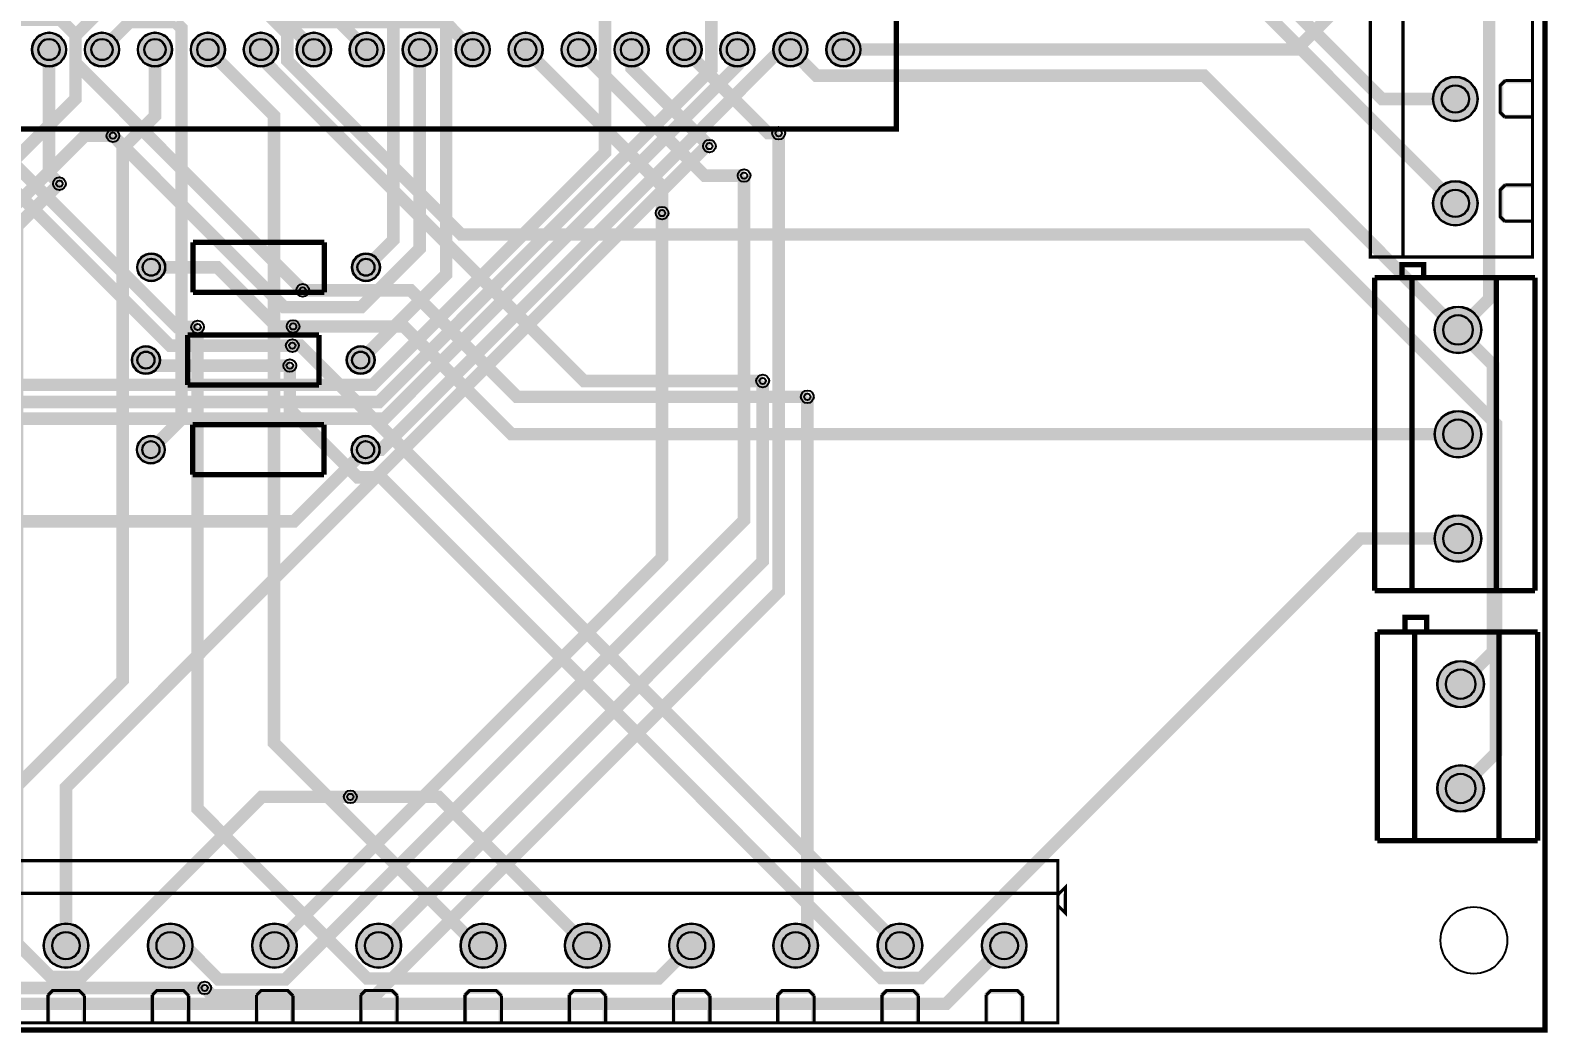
# Model space of a CAD drawing. Header units: millimetres. Extents: x 24 to 141, y 0 to 98.
# Drawn here: x 67.8 to 140.6, y -0.2 to 47.8 of the extents above; entities that cross this region are included whole.
import ezdxf

# ---------------------------------------------------------------- set-up
doc = ezdxf.new("R2010")
doc.units = ezdxf.units.MM
for name, color, linetype, true_color in [('BoardOutLine', 7, 'Continuous', 0xff00ff), ('BottomLayer', 7, 'Continuous', 0x0000ff), ('BottomSolderMaskLayer', 7, 'Continuous', 0xaa00ff), ('Document', 7, 'Continuous', 0xffffff), ('Hole', 7, 'Continuous', 0x222222), ('Multi-Layer', 7, 'Continuous', 0xc0c0c0), ('TopLayer', 7, 'Continuous', 0xff0000), ('TopSilkLayer', 7, 'Continuous', 0xffcc00), ('TopSolderMaskLayer', 7, 'Continuous', 0x800080)]:
    doc.layers.add(name, color=color, linetype=linetype, true_color=true_color)

msp = doc.modelspace()

# ---------------------------------------------------------------- hatches: boundary and pattern name
at = {"layer": 'BottomSolderMaskLayer'}
for points in [[(67.86395732791483, 46.88544577089158, 1), (69.51475742951503, 46.88544577089158, 1)], [(70.40396240792496, 46.88544577089158, 1), (72.05476250952516, 46.88544577089158, 1)], [(72.9439674879351, 46.88544577089158, 1), (74.5947675895353, 46.88544577089158, 1)], [(75.48397256794523, 46.88544577089158, 1), (77.13477266954543, 46.88544577089158, 1)], [(78.02397764795536, 46.88544577089158, 1), (79.67477774955556, 46.88544577089158, 1)], [(80.5639827279655, 46.88544577089158, 1), (82.21478282956569, 46.88544577089158, 1)], [(83.10398780797563, 46.88544577089158, 1), (84.75478790957582, 46.88544577089158, 1)], [(85.64399288798599, 46.88544577089158, 1), (87.29479298958618, 46.88544577089158, 1)], [(88.18399796799612, 46.88544577089158, 1), (89.83479806959632, 46.88544577089158, 1)], [(90.72400304800625, 46.88544577089158, 1), (92.37480314960645, 46.88544577089158, 1)], [(93.26400812801639, 46.88544577089158, 1), (94.91480822961658, 46.88544577089158, 1)], [(95.80401320802652, 46.88544577089158, 1), (97.45481330962672, 46.88544577089158, 1)], [(98.34401828803665, 46.88544577089158, 1), (99.99481838963685, 46.88544577089158, 1)], [(100.88402336804678, 46.88544577089158, 1), (102.53482346964698, 46.88544577089158, 1)], [(103.42402844805692, 46.88544577089158, 1), (105.07482854965711, 46.88544577089158, 1)], [(105.96403352806728, 46.88544577089158, 1), (107.61483362966747, 46.88544577089158, 1)], [(135.06887223774459, 44.51612903225805, 1), (137.2196723393448, 44.51612903225805, 1)], [(135.06887223774459, 39.516129032257936, 1), (137.2196723393448, 39.516129032257936, 1)], [(72.91464312928636, 36.4490728981458, 1), (74.26544323088658, 36.4490728981458, 1)], [(83.21487172974346, 36.4490728981458, 1), (84.56567183134368, 36.4490728981458, 1)], [(135.14587249174505, 33.44805689611371, 1), (137.39667259334524, 33.44805689611371, 1)], [(72.66064262128523, 32.00406400812801, 1), (74.01144272288545, 32.00406400812801, 1)], [(82.96087122174234, 32.00406400812801, 1), (84.31167132334255, 32.00406400812801, 1)], [(135.14587249174505, 28.448056896113712, 1), (137.39667259334524, 28.448056896113712, 1)], [(72.89686309372635, 27.708407416814794, 1), (74.24766319532657, 27.708407416814794, 1)], [(83.19709169418346, 27.708407416814794, 1), (84.54789179578367, 27.708407416814794, 1)], [(135.14587249174505, 23.448056896113712, 1), (137.39667259334524, 23.448056896113712, 1)], [(135.2728727457455, 16.469900939801846, 1), (137.5236728473457, 16.469900939801846, 1)], [(135.2728727457455, 11.469900939801846, 1), (137.5236728473457, 11.469900939801846, 1)], [(68.42675895351807, 3.9370078740156487, 1), (70.57755905511827, 3.9370078740156487, 1)], [(73.42675895351785, 3.9370078740156487, 1), (75.57755905511804, 3.9370078740156487, 1)], [(78.42675895351785, 3.9370078740156487, 1), (80.57755905511804, 3.9370078740156487, 1)], [(83.42675895351807, 3.9370078740156487, 1), (85.57755905511827, 3.9370078740156487, 1)], [(88.42675895351785, 3.9370078740156487, 1), (90.57755905511804, 3.9370078740156487, 1)], [(93.42675895351807, 3.9370078740156487, 1), (95.57755905511827, 3.9370078740156487, 1)], [(98.42675895351785, 3.9370078740156487, 1), (100.57755905511804, 3.9370078740156487, 1)], [(103.42675895351807, 3.9370078740156487, 1), (105.57755905511827, 3.9370078740156487, 1)], [(108.42675895351785, 3.9370078740156487, 1), (110.57755905511804, 3.9370078740156487, 1)], [(113.42675895351785, 3.9370078740156487, 1), (115.57755905511804, 3.9370078740156487, 1)]]:
    msp.add_hatch(color=256, dxfattribs=at).paths.add_polyline_path(points)
at = {"layer": 'Document'}
for points in [[(139.84427228854452, 43.56614173228331), (138.44427228854443, 43.56614173228331), (138.2442722885446, 43.76614173228336), (138.2442722885446, 45.26614173228336), (138.44427228854443, 45.466141732283404), (139.84427228854452, 45.466141732283404), (139.84427228854452, 45.26614173228336), (138.54427228854456, 45.26614173228336), (138.44427228854443, 45.16614173228345), (138.44427228854443, 43.86614173228338), (138.54427228854456, 43.76614173228336), (139.84427228854452, 43.76614173228336)], [(139.84427228854452, 38.56614173228343), (138.44427228854443, 38.56614173228343), (138.2442722885446, 38.76614173228347), (138.2442722885446, 40.26614173228336), (138.44427228854443, 40.466141732283404), (139.84427228854452, 40.466141732283404), (139.84427228854452, 40.26614173228336), (138.54427228854456, 40.26614173228336), (138.44427228854443, 40.16614173228345), (138.44427228854443, 38.866141732283495), (138.54427228854456, 38.76614173228347), (139.84427228854452, 38.76614173228347)], [(68.55217170434344, 0.23700787401571688), (68.55217170434344, 1.6370078740156941), (68.75217170434348, 1.8370078740157396), (70.25217170434348, 1.8370078740157396), (70.45217170434353, 1.6370078740156941), (70.45217170434353, 0.23700787401571688), (70.25217170434348, 0.23700787401571688), (70.25217170434348, 1.5370078740156714), (70.15217170434335, 1.6370078740156941), (68.85217170434339, 1.6370078740156941), (68.75217170434348, 1.5370078740156714), (68.75217170434348, 0.23700787401571688)], [(73.55217170434344, 0.23700787401571688), (73.55217170434344, 1.6370078740156941), (73.75217170434348, 1.8370078740157396), (75.25217170434325, 1.8370078740157396), (75.4521717043433, 1.6370078740156941), (75.4521717043433, 0.23700787401571688), (75.25217170434325, 0.23700787401571688), (75.25217170434325, 1.5370078740156714), (75.15217170434335, 1.6370078740156941), (73.85217170434362, 1.6370078740156941), (73.75217170434348, 1.5370078740156714), (73.75217170434348, 0.23700787401571688)], [(78.55217170434344, 0.23700787401571688), (78.55217170434344, 1.6370078740156941), (78.75217170434348, 1.8370078740157396), (80.25217170434348, 1.8370078740157396), (80.45217170434353, 1.6370078740156941), (80.45217170434353, 0.23700787401571688), (80.25217170434348, 0.23700787401571688), (80.25217170434348, 1.5370078740156714), (80.15217170434357, 1.6370078740156941), (78.85217170434339, 1.6370078740156941), (78.75217170434348, 1.5370078740156714), (78.75217170434348, 0.23700787401571688)], [(83.55217170434344, 0.23700787401571688), (83.55217170434344, 1.6370078740156941), (83.75217170434325, 1.8370078740157396), (85.25217170434348, 1.8370078740157396), (85.4521717043433, 1.6370078740156941), (85.4521717043433, 0.23700787401571688), (85.25217170434348, 0.23700787401571688), (85.25217170434348, 1.5370078740156714), (85.15217170434335, 1.6370078740156941), (83.85217170434339, 1.6370078740156941), (83.75217170434325, 1.5370078740156714), (83.75217170434325, 0.23700787401571688)], [(88.55217170434344, 0.23700787401571688), (88.55217170434344, 1.6370078740156941), (88.75217170434348, 1.8370078740157396), (90.25217170434348, 1.8370078740157396), (90.45217170434353, 1.6370078740156941), (90.45217170434353, 0.23700787401571688), (90.25217170434348, 0.23700787401571688), (90.25217170434348, 1.5370078740156714), (90.15217170434357, 1.6370078740156941), (88.85217170434339, 1.6370078740156941), (88.75217170434348, 1.5370078740156714), (88.75217170434348, 0.23700787401571688)], [(93.55217170434344, 0.23700787401571688), (93.55217170434344, 1.6370078740156941), (93.75217170434325, 1.8370078740157396), (95.25217170434348, 1.8370078740157396), (95.4521717043433, 1.6370078740156941), (95.4521717043433, 0.23700787401571688), (95.25217170434348, 0.23700787401571688), (95.25217170434348, 1.5370078740156714), (95.15217170434335, 1.6370078740156941), (93.85217170434339, 1.6370078740156941), (93.75217170434325, 1.5370078740156714), (93.75217170434325, 0.23700787401571688)], [(98.55217170434344, 0.23700787401571688), (98.55217170434344, 1.6370078740156941), (98.75217170434348, 1.8370078740157396), (100.25217170434348, 1.8370078740157396), (100.45217170434353, 1.6370078740156941), (100.45217170434353, 0.23700787401571688), (100.25217170434348, 0.23700787401571688), (100.25217170434348, 1.5370078740156714), (100.15217170434357, 1.6370078740156941), (98.85217170434339, 1.6370078740156941), (98.75217170434348, 1.5370078740156714), (98.75217170434348, 0.23700787401571688)], [(103.55217170434344, 0.23700787401571688), (103.55217170434344, 1.6370078740156941), (103.75217170434348, 1.8370078740157396), (105.25217170434348, 1.8370078740157396), (105.45217170434353, 1.6370078740156941), (105.45217170434353, 0.23700787401571688), (105.25217170434348, 0.23700787401571688), (105.25217170434348, 1.5370078740156714), (105.15217170434335, 1.6370078740156941), (103.85217170434339, 1.6370078740156941), (103.75217170434348, 1.5370078740156714), (103.75217170434348, 0.23700787401571688)], [(108.55217170434344, 0.23700787401571688), (108.55217170434344, 1.6370078740156941), (108.75217170434348, 1.8370078740157396), (110.25217170434325, 1.8370078740157396), (110.4521717043433, 1.6370078740156941), (110.4521717043433, 0.23700787401571688), (110.25217170434325, 0.23700787401571688), (110.25217170434325, 1.5370078740156714), (110.15217170434335, 1.6370078740156941), (108.85217170434362, 1.6370078740156941), (108.75217170434348, 1.5370078740156714), (108.75217170434348, 0.23700787401571688)], [(113.55217170434344, 0.23700787401571688), (113.55217170434344, 1.6370078740156941), (113.75217170434348, 1.8370078740157396), (115.25217170434348, 1.8370078740157396), (115.45217170434353, 1.6370078740156941), (115.45217170434353, 0.23700787401571688), (115.25217170434348, 0.23700787401571688), (115.25217170434348, 1.5370078740156714), (115.15217170434335, 1.6370078740156941), (113.85217170434339, 1.6370078740156941), (113.75217170434348, 1.5370078740156714), (113.75217170434348, 0.23700787401571688)]]:
    msp.add_hatch(color=256, dxfattribs=at).paths.add_polyline_path(points)
at = {"layer": 'Multi-Layer'}
for points in [[(67.88935737871493, 46.88544577089158, 1), (69.48935737871493, 46.88544577089158, 1)], [(70.42936245872507, 46.88544577089158, 1), (72.02936245872506, 46.88544577089158, 1)], [(72.9693675387352, 46.88544577089158, 1), (74.5693675387352, 46.88544577089158, 1)], [(75.50937261874533, 46.88544577089158, 1), (77.10937261874533, 46.88544577089158, 1)], [(78.04937769875546, 46.88544577089158, 1), (79.64937769875546, 46.88544577089158, 1)], [(80.5893827787656, 46.88544577089158, 1), (82.18938277876559, 46.88544577089158, 1)], [(83.12938785877573, 46.88544577089158, 1), (84.72938785877572, 46.88544577089158, 1)], [(85.66939293878609, 46.88544577089158, 1), (87.26939293878608, 46.88544577089158, 1)], [(88.20939801879622, 46.88544577089158, 1), (89.80939801879622, 46.88544577089158, 1)], [(90.74940309880635, 46.88544577089158, 1), (92.34940309880635, 46.88544577089158, 1)], [(93.28940817881649, 46.88544577089158, 1), (94.88940817881648, 46.88544577089158, 1)], [(95.82941325882662, 46.88544577089158, 1), (97.42941325882661, 46.88544577089158, 1)], [(98.36941833883675, 46.88544577089158, 1), (99.96941833883675, 46.88544577089158, 1)], [(100.90942341884688, 46.88544577089158, 1), (102.50942341884688, 46.88544577089158, 1)], [(103.44942849885702, 46.88544577089158, 1), (105.04942849885701, 46.88544577089158, 1)], [(105.98943357886738, 46.88544577089158, 1), (107.58943357886737, 46.88544577089158, 1)], [(135.0942722885447, 44.51612903225805, 1), (137.1942722885447, 44.51612903225805, 1)], [(135.0942722885447, 39.516129032257936, 1), (137.1942722885447, 39.516129032257936, 1)], [(72.94004318008646, 36.4490728981458, 1), (74.24004318008647, 36.4490728981458, 1)], [(83.24027178054357, 36.4490728981458, 1), (84.54027178054358, 36.4490728981458, 1)], [(135.17127254254515, 33.44805689611371, 1), (137.37127254254514, 33.44805689611371, 1)], [(72.68604267208534, 32.00406400812801, 1), (73.98604267208535, 32.00406400812801, 1)], [(82.98627127254244, 32.00406400812801, 1), (84.28627127254245, 32.00406400812801, 1)], [(135.17127254254515, 28.448056896113712, 1), (137.37127254254514, 28.448056896113712, 1)], [(72.92226314452645, 27.708407416814794, 1), (74.22226314452647, 27.708407416814794, 1)], [(83.22249174498356, 27.708407416814794, 1), (84.52249174498357, 27.708407416814794, 1)], [(135.17127254254515, 23.448056896113712, 1), (137.37127254254514, 23.448056896113712, 1)], [(135.2982727965456, 16.469900939801846, 1), (137.4982727965456, 16.469900939801846, 1)], [(135.2982727965456, 11.469900939801846, 1), (137.4982727965456, 11.469900939801846, 1)], [(68.45215900431818, 3.9370078740156487, 1), (70.55215900431817, 3.9370078740156487, 1)], [(73.45215900431795, 3.9370078740156487, 1), (75.55215900431794, 3.9370078740156487, 1)], [(78.45215900431795, 3.9370078740156487, 1), (80.55215900431794, 3.9370078740156487, 1)], [(83.45215900431818, 3.9370078740156487, 1), (85.55215900431817, 3.9370078740156487, 1)], [(88.45215900431795, 3.9370078740156487, 1), (90.55215900431794, 3.9370078740156487, 1)], [(93.45215900431818, 3.9370078740156487, 1), (95.55215900431817, 3.9370078740156487, 1)], [(98.45215900431795, 3.9370078740156487, 1), (100.55215900431794, 3.9370078740156487, 1)], [(103.45215900431818, 3.9370078740156487, 1), (105.55215900431817, 3.9370078740156487, 1)], [(108.45215900431795, 3.9370078740156487, 1), (110.55215900431794, 3.9370078740156487, 1)], [(113.45215900431795, 3.9370078740156487, 1), (115.55215900431794, 3.9370078740156487, 1)]]:
    msp.add_hatch(color=256, dxfattribs=at).paths.add_polyline_path(points)
at = {"layer": 'TopSolderMaskLayer'}
for points in [[(67.86395732791483, 46.88544577089158, 1), (69.51475742951503, 46.88544577089158, 1)], [(70.40396240792496, 46.88544577089158, 1), (72.05476250952516, 46.88544577089158, 1)], [(72.9439674879351, 46.88544577089158, 1), (74.5947675895353, 46.88544577089158, 1)], [(75.48397256794523, 46.88544577089158, 1), (77.13477266954543, 46.88544577089158, 1)], [(78.02397764795536, 46.88544577089158, 1), (79.67477774955556, 46.88544577089158, 1)], [(80.5639827279655, 46.88544577089158, 1), (82.21478282956569, 46.88544577089158, 1)], [(83.10398780797563, 46.88544577089158, 1), (84.75478790957582, 46.88544577089158, 1)], [(85.64399288798599, 46.88544577089158, 1), (87.29479298958618, 46.88544577089158, 1)], [(88.18399796799612, 46.88544577089158, 1), (89.83479806959632, 46.88544577089158, 1)], [(90.72400304800625, 46.88544577089158, 1), (92.37480314960645, 46.88544577089158, 1)], [(93.26400812801639, 46.88544577089158, 1), (94.91480822961658, 46.88544577089158, 1)], [(95.80401320802652, 46.88544577089158, 1), (97.45481330962672, 46.88544577089158, 1)], [(98.34401828803665, 46.88544577089158, 1), (99.99481838963685, 46.88544577089158, 1)], [(100.88402336804678, 46.88544577089158, 1), (102.53482346964698, 46.88544577089158, 1)], [(103.42402844805692, 46.88544577089158, 1), (105.07482854965711, 46.88544577089158, 1)], [(105.96403352806728, 46.88544577089158, 1), (107.61483362966747, 46.88544577089158, 1)], [(135.06887223774459, 44.51612903225805, 1), (137.2196723393448, 44.51612903225805, 1)], [(135.06887223774459, 39.516129032257936, 1), (137.2196723393448, 39.516129032257936, 1)], [(72.91464312928636, 36.4490728981458, 1), (74.26544323088658, 36.4490728981458, 1)], [(83.21487172974346, 36.4490728981458, 1), (84.56567183134368, 36.4490728981458, 1)], [(135.14587249174505, 33.44805689611371, 1), (137.39667259334524, 33.44805689611371, 1)], [(72.66064262128523, 32.00406400812801, 1), (74.01144272288545, 32.00406400812801, 1)], [(82.96087122174234, 32.00406400812801, 1), (84.31167132334255, 32.00406400812801, 1)], [(135.14587249174505, 28.448056896113712, 1), (137.39667259334524, 28.448056896113712, 1)], [(72.89686309372635, 27.708407416814794, 1), (74.24766319532657, 27.708407416814794, 1)], [(83.19709169418346, 27.708407416814794, 1), (84.54789179578367, 27.708407416814794, 1)], [(135.14587249174505, 23.448056896113712, 1), (137.39667259334524, 23.448056896113712, 1)], [(135.2728727457455, 16.469900939801846, 1), (137.5236728473457, 16.469900939801846, 1)], [(135.2728727457455, 11.469900939801846, 1), (137.5236728473457, 11.469900939801846, 1)], [(68.42675895351807, 3.9370078740156487, 1), (70.57755905511827, 3.9370078740156487, 1)], [(73.42675895351785, 3.9370078740156487, 1), (75.57755905511804, 3.9370078740156487, 1)], [(78.42675895351785, 3.9370078740156487, 1), (80.57755905511804, 3.9370078740156487, 1)], [(83.42675895351807, 3.9370078740156487, 1), (85.57755905511827, 3.9370078740156487, 1)], [(88.42675895351785, 3.9370078740156487, 1), (90.57755905511804, 3.9370078740156487, 1)], [(93.42675895351807, 3.9370078740156487, 1), (95.57755905511827, 3.9370078740156487, 1)], [(98.42675895351785, 3.9370078740156487, 1), (100.57755905511804, 3.9370078740156487, 1)], [(103.42675895351807, 3.9370078740156487, 1), (105.57755905511827, 3.9370078740156487, 1)], [(108.42675895351785, 3.9370078740156487, 1), (110.57755905511804, 3.9370078740156487, 1)], [(113.42675895351785, 3.9370078740156487, 1), (115.57755905511804, 3.9370078740156487, 1)]]:
    msp.add_hatch(color=256, dxfattribs=at).paths.add_polyline_path(points)

# ---------------------------------------------------------------- linework, layer by layer
at = {"layer": 'BoardOutLine', "const_width": 0.25400050800101603}
msp.add_lwpolyline([(23.873533147066382, 92.92809245618491), (23.873533147066382, 97.93952247904497), (140.4445008890018, 97.93952247904497), (140.4445008890018, -0.10467360934728731), (23.873533147066382, -0.10467360934728731), (23.873533147066382, 92.92809245618491)], close=True, dxfattribs=at)
at = {"layer": 'BottomLayer', "const_width": 0.6000000000000001}
for points in [[(136.27132334264684, 33.44803149606298), (137.76408432816856, 34.940792481584936), (137.76408432816856, 87.8963423926848), (136.1443230886464, 89.5161036322072)], [(101.20579121158244, 75.79804419608843), (101.20579121158244, 74.45463550927093), (136.1443230886464, 39.516103632207205)], [(55.86238252476505, 69.99057658115316), (55.86238252476505, 56.58163576327149), (62.91902463804922, 49.52499364998721), (73.19690119380243, 49.52499364998721), (73.578155956312, 49.90624841249678), (74.94747269494542, 49.90624841249678), (75.29011938023882, 49.56360172720338), (81.25125730251466, 49.56360172720338), (83.92943865887719, 46.885420370840734)], [(109.17759715519423, 67.96339852679705), (132.62489204978397, 44.516103632207205), (136.1443230886464, 44.516103632207205)], [(101.70947421894834, 62.12545085090164), (101.70947421894834, 56.24813309626609), (95.3594615189229, 49.898120396240756), (95.3594615189229, 41.95247650495298), (84.2253492506984, 30.818364236728485), (56.22204724409448, 30.818364236728485), (54.59237998475987, 32.44803149606287), (54.59237998475987, 32.67028194056377)], [(83.63632207264413, 32.00403860807717), (87.7394462788925, 36.107162814325534), (87.7394462788925, 60.85544831089658), (89.00944881889768, 62.12545085090164)], [(83.89032258064526, 36.449047498094956), (85.19969519939036, 37.75842011684017), (85.19969519939036, 58.33449326898642)], [(53.70337820675627, 24.270485140970322), (55.05085090170178, 22.923012446024813), (59.3927355854712, 22.923012446024813), (60.053390906781715, 23.58366776733544), (60.053390906781715, 24.94231648463301), (65.105461010922, 29.99438658877318), (84.51313182626359, 29.99438658877318), (100.45242570485152, 45.93368046736089), (100.45242570485152, 51.55394970789939), (104.97922275844553, 56.080746761493515)], [(81.38943357886706, 46.885420370840734), (79.5872999746, 48.6875539751079), (75.09301498603008, 48.6875539751079), (74.63302006604022, 49.14754889509777)], [(63.6093980187959, 46.885420370840734), (65.0320548641098, 48.3080772161544), (69.23627127254258, 48.3080772161544), (69.95941071882135, 47.58493776987552), (69.95941071882135, 46.24203708407413), (80.85628651257298, 35.345161290322494)], [(101.70947421894834, 46.885420370840734), (101.70947421894834, 46.12367284734569), (84.78364236728476, 29.197840995681986), (66.94671069342144, 29.197840995681986), (62.577393954787794, 24.828524257048457), (62.577393954787794, 17.720320040640104), (54.04018288036582, 9.183108966217787)], [(61.06939293878577, 46.885420370840734), (61.06939293878577, 46.115798831597544), (74.49179578359144, 32.693395986791984), (80.35920751841513, 32.693395986791984)], [(66.14940309880626, 46.885420370840734), (66.14940309880626, 42.272771145542265), (74.83520447040883, 33.586969773939586), (75.8138684277369, 33.586969773939586)], [(68.6894081788164, 46.885420370840734), (68.6894081788164, 40.956286512573), (69.18877317754641, 40.456921513842985)], [(86.46944373888755, 46.885420370840734), (86.46944373888755, 37.350241300482594), (83.65511811023612, 34.535915671831276), (79.97185674371349, 34.535915671831276), (71.75189230378442, 42.755880111760234)], [(104.24947929895848, 46.885420370840734), (103.79380238760473, 46.885420370840734), (84.61676403352817, 27.70838201676395), (83.87254254508503, 27.70838201676395)], [(103.6853441706885, 42.875006350012654), (103.6853441706885, 20.89761239522477), (84.34472948945904, 1.5569977139953153), (76.5085598171197, 1.5569977139953153), (76.15524511049011, 1.9103124206247912)], [(100.36250952501905, 42.25702311404609), (100.23119126238248, 42.25702311404609), (69.50220980441964, 11.52804165608336), (69.50220980441964, 3.936982473964804)], [(74.50220980441964, 3.936982473964804), (75.20172720345431, 3.936982473964804), (76.82606045212106, 2.312649225298401), (80.00741681483373, 2.312649225298401), (102.0269748539497, 24.33220726441448), (102.0269748539497, 40.84224028448057)], [(98.09174498349012, 39.04493268986539), (98.09174498349012, 22.526517653035285), (79.50220980441964, 3.936982473964804)], [(80.39679959359933, 33.61465582931169), (79.59542799085602, 33.61465582931169), (76.76103632207264, 36.449047498094956), (73.59009398018793, 36.449047498094956)], [(136.3983235966473, 16.469875539751), (137.95255270510552, 18.02410464820923), (137.95255270510552, 31.766802133604187), (136.27132334264684, 33.44803149606298)], [(80.2395732791465, 31.73759207518401), (73.60254000507985, 31.73759207518401), (73.3360934721868, 32.00403860807717)], [(102.91953263906521, 30.999974599949155), (102.91953263906521, 22.354305308610492), (84.50220980441964, 3.936982473964804)], [(104.50220980441964, 3.936982473964804), (105.06202692405395, 4.496799593599121), (105.06202692405395, 30.241021082042153)], [(63.86339852679703, 24.270485140970322), (80.43464566929129, 24.270485140970322), (83.87254254508503, 27.70838201676395)], [(83.14102108204224, 11.068300736601373), (78.88829057658108, 11.068300736601373), (70.25303530607061, 2.4330454660909027), (68.76306832613659, 2.4330454660909027), (67.14914909829827, 4.04696469392934), (67.14914909829827, 23.424663449326886)]]:
    msp.add_lwpolyline(points, dxfattribs=at)
at = {"layer": 'BottomSolderMaskLayer'}
for centre, radius in [((68.68935737871493, 46.88544577089158), 0.8254000508001016), ((68.68938277876555, 46.88544577089158), 0.5158750317500634), ((71.22936245872506, 46.88544577089158), 0.8254000508001016), ((71.22938785877568, 46.88544577089158), 0.5158750317500634), ((73.7693675387352, 46.88544577089158), 0.8254000508001016), ((73.76939293878581, 46.88544577089158), 0.5158750317500634), ((76.30937261874533, 46.88544577089158), 0.8254000508001016), ((76.30939801879595, 46.88544577089158), 0.5158750317500634), ((78.84937769875546, 46.88544577089158), 0.8254000508001016), ((78.84940309880608, 46.88544577089158), 0.5158750317500634), ((81.3893827787656, 46.88544577089158), 0.8254000508001016), ((81.3893827787656, 46.88544577089158), 0.5158750317500634), ((83.92938785877573, 46.88544577089158), 0.8254000508001016), ((83.92938785877573, 46.88544577089158), 0.5158750317500634), ((86.46939293878609, 46.88544577089158), 0.8254000508001016), ((86.46939293878609, 46.88544577089158), 0.5158750317500634), ((89.00939801879622, 46.88544577089158), 0.8254000508001016), ((89.00939801879622, 46.88544577089158), 0.5158750317500634), ((91.54940309880635, 46.88544577089158), 0.8254000508001016), ((91.54940309880635, 46.88544577089158), 0.5158750317500634), ((94.08940817881648, 46.88544577089158), 0.8254000508001016), ((94.08938277876564, 46.88544577089158), 0.5158750317500634), ((96.62941325882662, 46.88544577089158), 0.8254000508001016), ((96.62938785877577, 46.88544577089158), 0.5158750317500634), ((99.16941833883675, 46.88544577089158), 0.8254000508001016), ((99.1693929387859, 46.88544577089158), 0.5158750317500634), ((101.70942341884688, 46.88544577089158), 0.8254000508001016), ((101.70939801879604, 46.88544577089158), 0.5158750317500634), ((104.24942849885701, 46.88544577089158), 0.8254000508001016), ((104.24940309880617, 46.88544577089158), 0.5158750317500634), ((106.78943357886737, 46.88544577089158), 0.8254000508001016), ((106.78938277876546, 46.88544577089158), 0.5158750317500634), ((136.1442722885447, 44.51612903225805), 1.0754000508001016), ((136.1442722885447, 44.51612903225805), 0.665736848217168), ((136.1442722885447, 39.516129032257936), 1.0754000508001016), ((136.1442722885447, 39.516129032257936), 0.665736848217168), ((73.59004318008647, 36.4490728981458), 0.6754000508001017), ((83.89027178054357, 36.4490728981458), 0.6754000508001017), ((73.59014478028962, 36.4490728981458), 0.41563080049237017), ((83.89017018034042, 36.4490728981458), 0.41563080049237017), ((136.27127254254515, 33.44805689611371), 1.1254000508001016), ((136.27127254254515, 33.44805689611371), 0.7161636686909738), ((73.33604267208534, 32.00406400812801), 0.6754000508001017), ((73.3361442722885, 32.00406400812801), 0.41563080049237017), ((83.63627127254244, 32.00406400812801), 0.6754000508001017), ((83.63616967233929, 32.00406400812801), 0.41563080049237017), ((136.27127254254515, 28.448056896113712), 1.1254000508001016), ((136.27127254254515, 28.448056896113712), 0.7161636686909738), ((73.57226314452646, 27.708407416814794), 0.6754000508001017), ((73.57236474472961, 27.70838201676395), 0.41563080049237017), ((83.87249174498356, 27.708407416814794), 0.6754000508001017), ((83.87239014478041, 27.70838201676395), 0.41563080049237017), ((136.27127254254515, 23.448056896113712), 1.1254000508001016), ((136.27127254254515, 23.448056896113712), 0.7161636686909738), ((136.3982727965456, 16.469900939801846), 1.1254000508001016), ((136.3982727965456, 16.470027940055843), 0.7161636686909738), ((136.3982727965456, 11.469900939801846), 1.1254000508001016), ((136.3982727965456, 11.47002794005573), 0.7161636686909738), ((69.50215900431817, 3.9370078740156487), 1.0754000508001016), ((69.50215900431817, 3.9370078740156487), 0.665736848217168), ((74.50215900431795, 3.9370078740156487), 1.0754000508001016), ((74.50215900431795, 3.9370078740156487), 0.665736848217168), ((79.50215900431795, 3.9370078740156487), 1.0754000508001016), ((79.50215900431795, 3.9370078740156487), 0.665736848217168), ((84.50215900431817, 3.9370078740156487), 1.0754000508001016), ((84.50215900431817, 3.9370078740156487), 0.665736848217168), ((89.50215900431795, 3.9370078740156487), 1.0754000508001016), ((89.50215900431795, 3.9370078740156487), 0.665736848217168), ((94.50215900431817, 3.9370078740156487), 1.0754000508001016), ((94.50215900431817, 3.9370078740156487), 0.665736848217168), ((99.50215900431795, 3.9370078740156487), 1.0754000508001016), ((99.50215900431795, 3.9370078740156487), 0.665736848217168), ((104.50215900431817, 3.9370078740156487), 1.0754000508001016), ((104.50215900431817, 3.9370078740156487), 0.665736848217168), ((109.50215900431795, 3.9370078740156487), 1.0754000508001016), ((109.50215900431795, 3.9370078740156487), 0.665736848217168), ((114.50215900431795, 3.9370078740156487), 1.0754000508001016), ((114.50215900431795, 3.9370078740156487), 0.665736848217168)]:
    msp.add_circle(centre, radius, dxfattribs=at)
at = {"layer": 'Hole'}
for centre in [(103.6852933705868, 42.8750317500635), (71.75184150368295, 42.755905511810965), (100.36245872491759, 42.25704851409694), (102.02692405384823, 40.8422656845313), (69.18872237744472, 40.45694691389383), (98.09169418338843, 39.04495808991612), (80.85623571247152, 35.34518669037334), (75.81381762763544, 33.58699517399032), (80.39674879349764, 33.61468122936242), (80.35915671831344, 32.693421386842715), (80.23952247904504, 31.73761747523497), (102.91948183896375, 31), (105.06197612395226, 30.241046482092997), (83.14097028194055, 11.068326136652217), (76.15519431038865, 1.910337820675636)]:
    msp.add_circle(centre, 0.15250190500381003, dxfattribs=at)
at = {"layer": 'Multi-Layer'}
for centre, radius in [((68.68935737871493, 46.88544577089158), 0.8), ((68.68938277876555, 46.88544577089158), 0.5), ((71.22936245872506, 46.88544577089158), 0.8), ((71.22938785877568, 46.88544577089158), 0.5), ((73.7693675387352, 46.88544577089158), 0.8), ((73.76939293878581, 46.88544577089158), 0.5), ((76.30937261874533, 46.88544577089158), 0.8), ((76.30939801879595, 46.88544577089158), 0.5), ((78.84937769875546, 46.88544577089158), 0.8), ((78.84940309880608, 46.88544577089158), 0.5), ((81.3893827787656, 46.88544577089158), 0.8), ((81.3893827787656, 46.88544577089158), 0.5), ((83.92938785877573, 46.88544577089158), 0.8), ((83.92938785877573, 46.88544577089158), 0.5), ((86.46939293878609, 46.88544577089158), 0.8), ((86.46939293878609, 46.88544577089158), 0.5), ((89.00939801879622, 46.88544577089158), 0.8), ((89.00939801879622, 46.88544577089158), 0.5), ((91.54940309880635, 46.88544577089158), 0.8), ((91.54940309880635, 46.88544577089158), 0.5), ((94.08940817881648, 46.88544577089158), 0.8), ((94.08938277876564, 46.88544577089158), 0.5), ((96.62941325882662, 46.88544577089158), 0.8), ((96.62938785877577, 46.88544577089158), 0.5), ((99.16941833883675, 46.88544577089158), 0.8), ((99.1693929387859, 46.88544577089158), 0.5), ((101.70942341884688, 46.88544577089158), 0.8), ((101.70939801879604, 46.88544577089158), 0.5), ((104.24942849885701, 46.88544577089158), 0.8), ((104.24940309880617, 46.88544577089158), 0.5), ((106.78943357886737, 46.88544577089158), 0.8), ((106.78938277876546, 46.88544577089158), 0.5), ((136.1442722885447, 44.51612903225805), 1.05), ((136.1442722885447, 44.51612903225805), 0.6500127000254001), ((71.75184150368295, 42.755905511810965), 0.30500381000762006), ((103.6852933705868, 42.8750317500635), 0.30500381000762006), ((100.36245872491759, 42.25704851409694), 0.30500381000762006), ((69.18872237744472, 40.45694691389383), 0.30500381000762006), ((102.02692405384823, 40.8422656845313), 0.30500381000762006), ((136.1442722885447, 39.516129032257936), 1.05), ((136.1442722885447, 39.516129032257936), 0.6500127000254001), ((98.09169418338843, 39.04495808991612), 0.30500381000762006), ((73.59004318008647, 36.4490728981458), 0.6500000000000001), ((73.59014478028962, 36.4490728981458), 0.4), ((83.89027178054357, 36.4490728981458), 0.6500000000000001), ((83.89017018034042, 36.4490728981458), 0.4), ((80.85623571247152, 35.34518669037334), 0.30500381000762006), ((136.27127254254515, 33.44805689611371), 1.1), ((75.81381762763544, 33.58699517399032), 0.30500381000762006), ((80.39674879349764, 33.61468122936242), 0.30500381000762006), ((136.27127254254515, 33.44805689611371), 0.7000000000000001), ((80.35915671831344, 32.693421386842715), 0.30500381000762006), ((73.33604267208534, 32.00406400812801), 0.6500000000000001), ((73.3361442722885, 32.00406400812801), 0.4), ((80.23952247904504, 31.73761747523497), 0.30500381000762006), ((83.63627127254244, 32.00406400812801), 0.6500000000000001), ((83.63616967233929, 32.00406400812801), 0.4), ((102.91948183896375, 31), 0.30500381000762006), ((105.06197612395226, 30.241046482092997), 0.30500381000762006), ((136.27127254254515, 28.448056896113712), 1.1), ((136.27127254254515, 28.448056896113712), 0.7000000000000001), ((73.57226314452646, 27.708407416814794), 0.6500000000000001), ((73.57236474472961, 27.70838201676395), 0.4), ((83.87249174498356, 27.708407416814794), 0.6500000000000001), ((83.87239014478041, 27.70838201676395), 0.4), ((136.27127254254515, 23.448056896113712), 1.1), ((136.27127254254515, 23.448056896113712), 0.7000000000000001), ((136.3982727965456, 16.469900939801846), 1.1), ((136.3982727965456, 16.470027940055843), 0.7000000000000001), ((136.3982727965456, 11.469900939801846), 1.1), ((136.3982727965456, 11.47002794005573), 0.7000000000000001), ((83.14097028194055, 11.068326136652217), 0.30500381000762006), ((137.03327406654807, 4.191008382016776), 1.6), ((69.50215900431817, 3.9370078740156487), 1.05), ((69.50215900431817, 3.9370078740156487), 0.6500127000254001), ((74.50215900431795, 3.9370078740156487), 1.05), ((74.50215900431795, 3.9370078740156487), 0.6500127000254001), ((79.50215900431795, 3.9370078740156487), 1.05), ((79.50215900431795, 3.9370078740156487), 0.6500127000254001), ((84.50215900431817, 3.9370078740156487), 1.05), ((84.50215900431817, 3.9370078740156487), 0.6500127000254001), ((89.50215900431795, 3.9370078740156487), 1.05), ((89.50215900431795, 3.9370078740156487), 0.6500127000254001), ((94.50215900431817, 3.9370078740156487), 1.05), ((94.50215900431817, 3.9370078740156487), 0.6500127000254001), ((99.50215900431795, 3.9370078740156487), 1.05), ((99.50215900431795, 3.9370078740156487), 0.6500127000254001), ((104.50215900431817, 3.9370078740156487), 1.05), ((104.50215900431817, 3.9370078740156487), 0.6500127000254001), ((109.50215900431795, 3.9370078740156487), 1.05), ((109.50215900431795, 3.9370078740156487), 0.6500127000254001), ((114.50215900431795, 3.9370078740156487), 1.05), ((114.50215900431795, 3.9370078740156487), 0.6500127000254001), ((76.15519431038865, 1.910337820675636), 0.30500381000762006)]:
    msp.add_circle(centre, radius, dxfattribs=at)
at = {"layer": 'TopLayer', "const_width": 0.6000000000000001}
for points in [[(106.78948437896884, 46.885420370840734), (128.5136398272798, 46.885420370840734), (136.1443230886464, 54.516103632207205)], [(89.00944881889768, 46.885420370840734), (87.69829819659662, 48.196570993141904), (80.63479806959617, 48.196570993141904), (75.7765303530607, 53.05483870967748), (63.8837185674372, 53.05483870967748), (60.555295910591894, 49.726416052832064)], [(73.15295910591817, 52.1599949199898), (75.60482600965224, 52.1599949199898), (80.1194310388621, 47.645389890779825), (80.1194310388621, 46.35481330962659), (88.45191770383553, 38.022326644653276), (129.00792481584972, 38.022326644653276), (138.09403098806206, 28.936220472440823), (138.09403098806206, 13.165582931165773), (136.3983235966473, 11.469875539751001)], [(61.323393446786895, 32.67028194056377), (61.323393446786895, 35.89278638557278), (69.95941071882135, 44.52880365760734), (69.95941071882135, 47.55979171958347), (72.68331216662432, 50.28369316738622), (72.882448564897, 50.28369316738622)], [(71.22941325882653, 46.885420370840734), (72.542087884176, 48.19809499618998), (74.75671831343675, 48.19809499618998)], [(74.75671831343675, 48.19809499618998), (75.03916687833362, 47.915646431292885), (75.03916687833362, 29.17523495046987), (73.57231394462792, 27.70838201676395)], [(58.529387858775635, 46.885420370840734), (54.97338074676145, 43.329413258826435), (54.97338074676145, 6.336017272034496), (60.15778511557028, 1.1516129032257822), (111.71684023368061, 1.1516129032257822), (114.50220980441964, 3.936982473964804)], [(59.502209804419635, 3.936982473964804), (72.21798323596636, 16.652755905511754), (72.21798323596636, 42.14881889763774), (73.76941833883666, 43.700254000507925), (73.76941833883666, 46.885420370840734)], [(76.30942341884679, 46.885420370840734), (79.48087376174749, 43.713970027940036), (79.48087376174749, 13.655549911099797), (89.1994411988826, 3.936982473964804), (89.50220980441964, 3.936982473964804)], [(78.84942849885692, 46.885420370840734), (78.84942849885692, 46.494513589027065), (94.34396748793506, 30.999974599949155), (102.91953263906521, 30.999974599949155)], [(91.54945389890781, 46.885420370840734), (98.09174498349012, 40.343129286258545), (98.09174498349012, 39.04493268986539)], [(102.0269748539497, 40.84224028448057), (100.13263906527823, 40.84224028448057), (94.08945897891795, 46.885420370840734)], [(96.62946405892808, 46.885420370840734), (96.62946405892808, 45.99006858013706), (100.36250952501905, 42.25702311404609)], [(99.16946913893821, 46.885420370840734), (103.17988315976618, 42.875006350012654), (103.6853441706885, 42.875006350012654)], [(104.24947929895848, 46.885420370840734), (105.50322580645184, 45.6316738633476), (124.08768097536199, 45.6316738633476), (136.27132334264684, 33.44803149606298)], [(71.75189230378442, 42.755880111760234), (70.41381762763513, 42.755880111760234), (62.59339598679185, 34.93545847091684), (62.59339598679185, 30.620497840995654), (56.24338328676663, 24.270485140970322)], [(67.14914909829827, 23.424663449326886), (67.14914909829827, 38.41729743459484), (69.18877317754641, 40.456921513842985)], [(105.06202692405395, 30.241021082042153), (91.13441706883418, 30.241021082042153), (86.03027686055384, 35.345161290322494), (80.85628651257298, 35.345161290322494)], [(99.50220980441964, 3.936982473964804), (97.92766065532123, 2.362433324866629), (83.95001270002535, 2.362433324866629), (75.8138684277369, 10.498577597155077), (75.8138684277369, 33.586969773939586)], [(136.27132334264684, 28.448031496062868), (90.8697485394971, 28.448031496062868), (85.7031242062485, 33.61465582931169), (80.39679959359933, 33.61465582931169)], [(80.35920751841513, 32.693395986791984), (80.74579629159257, 32.693395986791984), (109.50220980441964, 3.936982473964804)], [(136.27132334264684, 23.448031496062868), (131.57078994157996, 23.448031496062868), (110.51338582677158, 2.390627381254717), (108.60863601727215, 2.390627381254717), (84.61320802641603, 26.386055372110718), (83.49357378714762, 26.386055372110718), (80.2395732791465, 29.64005588011173), (80.2395732791465, 31.73759207518401)], [(83.14102108204224, 11.068300736601373), (87.37089154178307, 11.068300736601373), (94.50220980441964, 3.936982473964804)], [(76.15524511049011, 1.9103124206247912), (66.52887985775988, 1.9103124206247912), (64.50220980441964, 3.936982473964804)]]:
    msp.add_lwpolyline(points, dxfattribs=at)
at = {"layer": 'TopSilkLayer', "const_width": 0.15240030480060962}
for points in [[(132.06756413512835, 36.94056388112767), (132.06756413512835, 92.07391414782819), (139.84505969011934, 92.07391414782819), (139.84505969011934, 36.94056388112767), (132.06756413512835, 36.94056388112767)], [(41.92608585217181, 8.013208026415896), (117.07823215646431, 8.013208026415896), (117.07823215646431, 0.23698247396487204), (41.92608585217181, 0.23698247396487204), (41.92608585217181, 8.013208026415896)]]:
    msp.add_lwpolyline(points, close=True, dxfattribs=at)
at = {"layer": 'TopSilkLayer'}
for points, const_width in [([(133.63426466852934, 92.01617983235963), (133.63426466852934, 36.94373888747782)], 0.15199390398780802), ([(55.9893827787655, 65.935433070866), (109.32938785877582, 65.935433070866), (109.32938785877582, 43.075438150876266), (55.9893827787655, 43.075438150876266)], 0.25400050800101603), ([(138.51536703073407, 43.656134112268205), (138.29207518415046, 43.87940055880108), (138.29207518415046, 45.14940309880615), (138.54607569215136, 45.40340360680716)], 0.15199390398780802), ([(138.54607569215136, 45.40340360680716), (139.84427228854452, 45.40340360680716)], 0.15199390398780802), ([(139.84427228854452, 43.656134112268205), (138.51536703073407, 43.656134112268205)], 0.15199390398780802), ([(138.51534163068322, 38.65613411226809), (138.29207518415046, 38.87940055880108), (138.29207518415046, 40.14940309880615), (138.54607569215136, 40.40340360680716)], 0.15199390398780802), ([(138.54607569215136, 40.40340360680716), (139.84427228854452, 40.40340360680716)], 0.15199390398780802), ([(139.84427228854452, 38.65613411226809), (138.51534163068322, 38.65613411226809)], 0.15199390398780802), ([(75.59014478028962, 37.64907289814573), (81.89017018034042, 37.64907289814573)], 0.25400050800101603), ([(75.59014478028962, 35.249072898145755), (75.59014478028962, 37.64907289814573)], 0.25400050800101603), ([(81.89017018034042, 37.64907289814573), (81.89017018034042, 35.249072898145755)], 0.25400050800101603), ([(133.57965455930935, 35.94808229616456), (133.57965455930935, 36.57607315214625), (134.62026924053862, 36.57607315214625), (134.62026924053862, 35.94808229616456)], 0.25400050800101603), ([(132.27127254254515, 20.94803149606298), (132.27127254254515, 35.94808229616456)], 0.25400050800101603), ([(132.27127254254515, 35.94808229616456), (139.97127254254497, 35.94808229616456)], 0.25400050800101603), ([(134.07071374142765, 20.94803149606298), (134.07071374142765, 35.94808229616456)], 0.25400050800101603), ([(138.11590043180104, 20.94803149606298), (138.11590043180104, 35.94808229616456)], 0.25400050800101603), ([(139.97127254254497, 20.94803149606298), (139.97127254254497, 35.94808229616456)], 0.25400050800101603), ([(81.89017018034042, 35.249072898145755), (75.59014478028962, 35.249072898145755)], 0.25400050800101603), ([(75.3361442722885, 33.20406400812794), (81.63616967233952, 33.20406400812794)], 0.25400050800101603), ([(75.3361442722885, 30.804064008127966), (75.3361442722885, 33.20406400812794)], 0.25400050800101603), ([(81.63616967233952, 33.20406400812794), (81.63616967233952, 30.804064008127966)], 0.25400050800101603), ([(81.63616967233952, 30.804064008127966), (75.3361442722885, 30.804064008127966)], 0.25400050800101603), ([(75.57236474472961, 28.908382016763994), (81.87239014478041, 28.908382016763994)], 0.25400050800101603), ([(75.57236474472961, 26.508382016764017), (75.57236474472961, 28.908382016763994)], 0.25400050800101603), ([(81.87239014478041, 28.908382016763994), (81.87239014478041, 26.508382016764017)], 0.25400050800101603), ([(81.87239014478041, 26.508382016764017), (75.57236474472961, 26.508382016764017)], 0.25400050800101603), ([(132.27127254254515, 20.94803149606298), (139.97127254254497, 20.94803149606298)], 0.25400050800101603), ([(133.73126746253502, 19.050038100076108), (133.73126746253502, 19.678028956057915), (134.7718821437643, 19.678028956057915), (134.7718821437643, 19.050038100076108)], 0.25400050800101603), ([(132.39827279654583, 8.970002540004998), (132.39827279654583, 18.970027940055843)], 0.25400050800101603), ([(132.39827279654583, 18.970027940055843), (140.09827279654564, 18.970027940055843)], 0.25400050800101603), ([(134.1977139954281, 8.970002540004998), (134.1977139954281, 18.970027940055843)], 0.25400050800101603), ([(138.24287528575064, 8.970002540004998), (138.24287528575064, 18.970027940055843)], 0.25400050800101603), ([(140.09827279654564, 8.970002540004998), (140.09827279654564, 18.970027940055843)], 0.25400050800101603), ([(132.39827279654583, 8.970002540004998), (140.09827279654564, 8.970002540004998)], 0.25400050800101603), ([(117.08216916433844, 6.316992633985251), (117.08216916433844, 6.3844551689103355), (117.43215646431281, 6.7270002540004725), (117.4421640843284, 6.737007874015717), (117.43596647193294, 5.502235204470367), (117.08216916433844, 5.856032512064871)], 0.15199390398780802), ([(117.08216916433844, 6.447015494030893), (41.92976885953772, 6.447015494030893)], 0.15199390398780802), ([(68.64216408432821, 1.5659385318770092), (68.86543053086098, 1.7892049784098845), (70.13543307086616, 1.7892049784098845), (70.38943357886728, 1.5352044704088712)], 0.15199390398780802), ([(68.64216408432821, 0.23700787401571688), (68.64216408432821, 1.5659385318770092)], 0.15199390398780802), ([(70.38943357886728, 1.5352044704088712), (70.38943357886728, 0.23700787401571688)], 0.15199390398780802), ([(73.64216408432799, 1.5659131318261643), (73.8654305308612, 1.7891795783590396), (75.13543307086616, 1.7891795783590396), (75.38943357886728, 1.5351790703580264)], 0.15199390398780802), ([(73.64216408432799, 0.23700787401571688), (73.64216408432799, 1.5659131318261643)], 0.15199390398780802), ([(75.38943357886728, 1.5351790703580264), (75.38943357886728, 0.23700787401571688)], 0.15199390398780802), ([(78.64216408432821, 1.5659131318261643), (78.86543053086098, 1.7892049784098845), (80.13543307086616, 1.7892049784098845), (80.38943357886706, 1.5352044704088712)], 0.15199390398780802), ([(78.64216408432821, 0.23700787401571688), (78.64216408432821, 1.5659131318261643)], 0.15199390398780802), ([(80.38943357886706, 1.5352044704088712), (80.38943357886706, 0.23700787401571688)], 0.15199390398780802), ([(83.64218948437883, 1.5659131318261643), (83.86545593091182, 1.7892049784098845), (85.13545847091677, 1.7892049784098845), (85.3894589789179, 1.5352044704088712)], 0.15199390398780802), ([(83.64218948437883, 0.23700787401571688), (83.64218948437883, 1.5659131318261643)], 0.15199390398780802), ([(85.3894589789179, 1.5352044704088712), (85.3894589789179, 0.23700787401571688)], 0.15199390398780802), ([(88.64216408432821, 1.5659385318770092), (88.86543053086098, 1.7892049784098845), (90.13543307086616, 1.7892049784098845), (90.38943357886706, 1.5352044704088712)], 0.15199390398780802), ([(88.64216408432821, 0.23700787401571688), (88.64216408432821, 1.5659385318770092)], 0.15199390398780802), ([(90.38943357886706, 1.5352044704088712), (90.38943357886706, 0.23700787401571688)], 0.15199390398780802), ([(93.64218948437883, 1.5659385318770092), (93.86545593091205, 1.7892049784098845), (95.135458470917, 1.7892049784098845), (95.38945897891813, 1.5352044704088712)], 0.15199390398780802), ([(93.64218948437883, 0.23700787401571688), (93.64218948437883, 1.5659385318770092)], 0.15199390398780802), ([(95.38945897891813, 1.5352044704088712), (95.38945897891813, 0.23700787401571688)], 0.15199390398780802), ([(98.64216408432821, 1.5659131318261643), (98.86543053086098, 1.7892049784098845), (100.13543307086616, 1.7892049784098845), (100.38943357886706, 1.5352044704088712)], 0.15199390398780802), ([(98.64216408432821, 0.23700787401571688), (98.64216408432821, 1.5659131318261643)], 0.15199390398780802), ([(100.38943357886706, 1.5352044704088712), (100.38943357886706, 0.23700787401571688)], 0.15199390398780802), ([(103.64216408432821, 1.5659131318261643), (103.8654305308612, 1.7892049784098845), (105.13543307086616, 1.7892049784098845), (105.38943357886728, 1.5352044704088712)], 0.15199390398780802), ([(103.64216408432821, 0.23700787401571688), (103.64216408432821, 1.5659131318261643)], 0.15199390398780802), ([(105.38943357886728, 1.5352044704088712), (105.38943357886728, 0.23700787401571688)], 0.15199390398780802), ([(108.64216408432821, 1.5659385318770092), (108.86543053086098, 1.7892049784098845), (110.13543307086616, 1.7892049784098845), (110.38943357886706, 1.5352044704088712)], 0.15199390398780802), ([(108.64216408432821, 0.23700787401571688), (108.64216408432821, 1.5659385318770092)], 0.15199390398780802), ([(110.38943357886706, 1.5352044704088712), (110.38943357886706, 0.23700787401571688)], 0.15199390398780802), ([(113.64216408432821, 1.5659385318770092), (113.86543053086098, 1.7892049784098845), (115.13543307086616, 1.7892049784098845), (115.38943357886728, 1.5352044704088712)], 0.15199390398780802), ([(113.64216408432821, 0.23700787401571688), (113.64216408432821, 1.5659385318770092)], 0.15199390398780802), ([(115.38943357886728, 1.5352044704088712), (115.38943357886728, 0.23700787401571688)], 0.15199390398780802)]:
    msp.add_lwpolyline(points, dxfattribs=dict(at, const_width=const_width))
at = {"layer": 'TopSolderMaskLayer'}
for centre, radius in [((68.68935737871493, 46.88544577089158), 0.8254000508001016), ((68.68938277876555, 46.88544577089158), 0.5158750317500634), ((71.22936245872506, 46.88544577089158), 0.8254000508001016), ((71.22938785877568, 46.88544577089158), 0.5158750317500634), ((73.7693675387352, 46.88544577089158), 0.8254000508001016), ((73.76939293878581, 46.88544577089158), 0.5158750317500634), ((76.30937261874533, 46.88544577089158), 0.8254000508001016), ((76.30939801879595, 46.88544577089158), 0.5158750317500634), ((78.84937769875546, 46.88544577089158), 0.8254000508001016), ((78.84940309880608, 46.88544577089158), 0.5158750317500634), ((81.3893827787656, 46.88544577089158), 0.8254000508001016), ((81.3893827787656, 46.88544577089158), 0.5158750317500634), ((83.92938785877573, 46.88544577089158), 0.8254000508001016), ((83.92938785877573, 46.88544577089158), 0.5158750317500634), ((86.46939293878609, 46.88544577089158), 0.8254000508001016), ((86.46939293878609, 46.88544577089158), 0.5158750317500634), ((89.00939801879622, 46.88544577089158), 0.8254000508001016), ((89.00939801879622, 46.88544577089158), 0.5158750317500634), ((91.54940309880635, 46.88544577089158), 0.8254000508001016), ((91.54940309880635, 46.88544577089158), 0.5158750317500634), ((94.08940817881648, 46.88544577089158), 0.8254000508001016), ((94.08938277876564, 46.88544577089158), 0.5158750317500634), ((96.62941325882662, 46.88544577089158), 0.8254000508001016), ((96.62938785877577, 46.88544577089158), 0.5158750317500634), ((99.16941833883675, 46.88544577089158), 0.8254000508001016), ((99.1693929387859, 46.88544577089158), 0.5158750317500634), ((101.70942341884688, 46.88544577089158), 0.8254000508001016), ((101.70939801879604, 46.88544577089158), 0.5158750317500634), ((104.24942849885701, 46.88544577089158), 0.8254000508001016), ((104.24940309880617, 46.88544577089158), 0.5158750317500634), ((106.78943357886737, 46.88544577089158), 0.8254000508001016), ((106.78938277876546, 46.88544577089158), 0.5158750317500634), ((136.1442722885447, 44.51612903225805), 1.0754000508001016), ((136.1442722885447, 44.51612903225805), 0.665736848217168), ((136.1442722885447, 39.516129032257936), 1.0754000508001016), ((136.1442722885447, 39.516129032257936), 0.665736848217168), ((73.59004318008647, 36.4490728981458), 0.6754000508001017), ((83.89027178054357, 36.4490728981458), 0.6754000508001017), ((73.59014478028962, 36.4490728981458), 0.41563080049237017), ((83.89017018034042, 36.4490728981458), 0.41563080049237017), ((136.27127254254515, 33.44805689611371), 1.1254000508001016), ((136.27127254254515, 33.44805689611371), 0.7161636686909738), ((73.33604267208534, 32.00406400812801), 0.6754000508001017), ((73.3361442722885, 32.00406400812801), 0.41563080049237017), ((83.63627127254244, 32.00406400812801), 0.6754000508001017), ((83.63616967233929, 32.00406400812801), 0.41563080049237017), ((136.27127254254515, 28.448056896113712), 1.1254000508001016), ((136.27127254254515, 28.448056896113712), 0.7161636686909738), ((73.57226314452646, 27.708407416814794), 0.6754000508001017), ((73.57236474472961, 27.70838201676395), 0.41563080049237017), ((83.87249174498356, 27.708407416814794), 0.6754000508001017), ((83.87239014478041, 27.70838201676395), 0.41563080049237017), ((136.27127254254515, 23.448056896113712), 1.1254000508001016), ((136.27127254254515, 23.448056896113712), 0.7161636686909738), ((136.3982727965456, 16.469900939801846), 1.1254000508001016), ((136.3982727965456, 16.470027940055843), 0.7161636686909738), ((136.3982727965456, 11.469900939801846), 1.1254000508001016), ((136.3982727965456, 11.47002794005573), 0.7161636686909738), ((69.50215900431817, 3.9370078740156487), 1.0754000508001016), ((69.50215900431817, 3.9370078740156487), 0.665736848217168), ((74.50215900431795, 3.9370078740156487), 1.0754000508001016), ((74.50215900431795, 3.9370078740156487), 0.665736848217168), ((79.50215900431795, 3.9370078740156487), 1.0754000508001016), ((79.50215900431795, 3.9370078740156487), 0.665736848217168), ((84.50215900431817, 3.9370078740156487), 1.0754000508001016), ((84.50215900431817, 3.9370078740156487), 0.665736848217168), ((89.50215900431795, 3.9370078740156487), 1.0754000508001016), ((89.50215900431795, 3.9370078740156487), 0.665736848217168), ((94.50215900431817, 3.9370078740156487), 1.0754000508001016), ((94.50215900431817, 3.9370078740156487), 0.665736848217168), ((99.50215900431795, 3.9370078740156487), 1.0754000508001016), ((99.50215900431795, 3.9370078740156487), 0.665736848217168), ((104.50215900431817, 3.9370078740156487), 1.0754000508001016), ((104.50215900431817, 3.9370078740156487), 0.665736848217168), ((109.50215900431795, 3.9370078740156487), 1.0754000508001016), ((109.50215900431795, 3.9370078740156487), 0.665736848217168), ((114.50215900431795, 3.9370078740156487), 1.0754000508001016), ((114.50215900431795, 3.9370078740156487), 0.665736848217168)]:
    msp.add_circle(centre, radius, dxfattribs=at)

doc.saveas('drawing.dxf')
